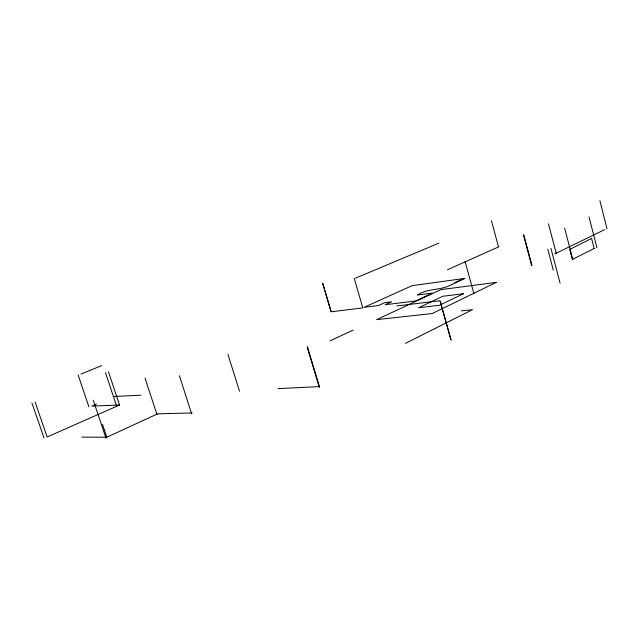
<?xml version="1.0" encoding="UTF-8"?>
<svg xmlns="http://www.w3.org/2000/svg" width="639" height="639" viewBox="0 0 639 639"><rect width="100%" height="100%" fill="white"/><g stroke="black" fill="none" stroke-linecap="round" stroke-linejoin="round"><path stroke-width="0.96" d="M405.525 343.343L472.445 309.683L461.366 310.897M554.732 253.923L604.55 229.673M330.075 340.851L353.199 330.059M464.984 278.38L450.894 284.962C440.423 290.641 427.587 288.149 417.451 295.002L432.459 293.077L415.486 301.001L385.173 304.723L391.603 301.792L384.838 302.638L378.408 305.554L364.014 307.327L412.187 285.641L463.547 278.572L454.864 282.63L456.302 282.43M81.784 437.124L106.833 437.228L157.641 413.816L192.203 412.978M447.516 269.738L498.923 246.734M108.486 371.818L119.525 405.046L47.126 436.972L35.105 402.083M96.481 404.032L91.768 406.069L119.525 405.046M355.5 278.157L438.873 243.147M80.993 374.023L101.673 365.636M362.72 307.91L331.05 311.792L322.647 283.508M396.867 305.945L439.959 300.753L450.862 339.628M113.934 396.476L140.86 395.19M277.997 388.608L319.46 386.619L307.391 346.626M31.95 402.985L43.987 437.859M102.48 424.272L106.833 437.228M93.262 400.262L106.01 438.21M78.102 374.853L88.893 406.891M105.491 372.681L116.546 405.901M145.029 378.072L157.01 414.687M179.367 375.708L191.66 413.88M227.947 354.405L239.513 391.236M307.215 347.352L319.332 387.474M322.735 283.157L331.114 311.369M354.198 278.356L362.712 307.487M440.231 301.304L451.142 340.18M465.056 261.447L473.97 293.812M491.439 220.767L498.38 246.462M523.852 235L531.975 265.544M523.429 234.745L531.528 265.217M547.807 249.234L553.286 270.089M548.502 223.906L556.305 253.691M550.93 248.347L560.091 283.221M564.668 228.171L572.879 259.793M589.014 216.901L596.898 247.7M599.901 200.79L607.05 228.962M594.158 248.483L572.312 259.466L569.716 249.482L591.578 238.435L594.158 248.483M496.199 282.406L432.212 313.549L376.627 319.644L440.918 289.619L496.199 282.406M463.531 293.684L439.4 305.314L418.625 307.734L442.803 296.256L463.531 293.684"/></g></svg>
